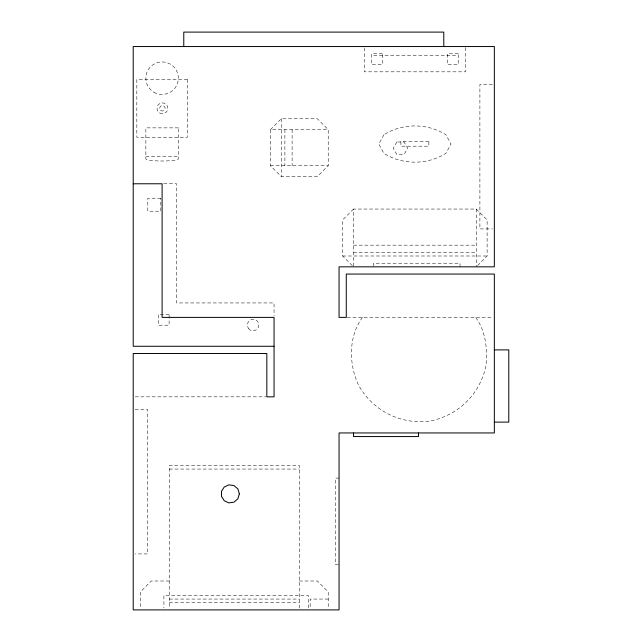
<?xml version="1.0" encoding="UTF-8"?>
<svg xmlns="http://www.w3.org/2000/svg" width="642" height="642" viewBox="0 0 642 642"><rect width="100%" height="100%" fill="white"/><g stroke="black" fill="none" stroke-linecap="round" stroke-linejoin="round"><path stroke-width="0.48" stroke-dasharray="3.21 2.41" d="M362.425 317.389C348.389 336.745 348.67 363.516 358.356 384.775C372.368 410.543 400.544 424.9 429.634 421.088C458.476 415.727 480.834 393.361 486.195 364.528C487.286 348.341 485.769 330.638 475.553 317.389M270.442 129.604L281.276 118.77L317.389 118.77L328.222 129.604L328.222 165.716L317.389 176.55L281.276 176.55L270.442 165.716L270.442 129.604L328.222 129.604M353.501 209.051L342.668 219.885L342.668 255.998L353.501 266.831L353.501 209.051L476.284 209.051L487.118 219.885L487.118 255.998L477.64 265.475M373.724 55.573L456.061 55.573M492.414 84.463L479.895 84.463L479.895 228.913L492.414 228.913M145.854 156.76L178.356 156.76M270.442 165.716L328.222 165.716M163.75 183.773L176.55 183.773L176.55 302.944L274.054 302.944L274.054 315.744M353.501 245.164L476.284 245.164M353.501 252.386L476.284 252.386M342.668 255.998L487.118 255.998M347.226 317.389L492.342 317.389M135.213 396.836L265.836 396.836M135.141 409.476L147.66 409.476L147.66 553.926L135.141 553.926M169.327 469.061L299.332 469.061M339.056 478.089L335.445 478.089L335.445 564.759L339.056 564.759M169.327 581.01L151.271 581.01L140.438 591.844L140.438 607.894M299.332 581.01L317.389 581.01L328.222 591.844L328.222 607.934M169.327 599.066L299.332 599.066M328.222 599.066L310.166 599.066L310.166 607.966M169.327 602.678L299.332 602.678M476.284 209.051L476.284 266.831M465.45 47.516L465.45 71.824L364.335 71.824L364.335 47.516M460.033 266.831L460.033 263.22L373.363 263.22L373.363 266.831M308.361 607.974L308.361 595.455L163.911 595.455L163.911 607.974M299.332 608.094L299.332 465.45L169.327 465.45L169.327 608.094M292.11 129.604L292.11 165.716M284.887 129.604L284.887 165.716M281.276 118.77L281.276 176.55M383.9 134.788L378.78 144.049L383.9 153.31C402.109 165.098 427.676 165.098 445.885 153.31L451.005 144.049L445.885 134.788C427.676 122.999 402.109 122.999 383.9 134.788M396.836 141.994L393.225 148.254L396.836 154.505L404.059 154.505L407.67 148.254L404.059 141.994L396.836 141.994M382.391 53.767L371.558 53.767L371.558 64.601L382.391 64.601L382.391 53.767M458.228 53.767L447.394 53.767L447.394 64.601L458.228 64.601L458.228 53.767M187.384 79.48L136.826 79.48L136.826 137.26L187.384 137.26L187.384 79.48M178.356 127.87L145.854 127.87L145.854 158.879A16.251 2.119 0 0 0 162.105 161.006A16.251 2.119 0 0 0 178.356 158.879L178.356 127.87M428.88 141.368L400.897 141.368L400.897 146.183L428.88 146.183L428.88 141.368M160.805 198.218L147.804 198.218L147.804 211.218L160.805 211.218L160.805 198.218M169.119 314.363L158.285 314.363L158.285 325.197L169.119 325.197L169.119 314.363M153.984 92.263A16.251 16.251 0 0 0 178.356 78.188A16.251 16.251 0 0 0 153.984 64.112A16.251 16.251 0 0 0 153.984 92.263M159.697 112.984A5.425 5.425 0 0 0 167.835 108.289A5.425 5.425 0 0 0 159.697 103.587A5.425 5.425 0 0 0 159.697 112.984M160.757 110.44A2.712 2.712 0 0 0 165.098 108.642A2.712 2.712 0 0 0 161.375 105.778A2.712 2.712 0 0 0 160.757 110.44M248.526 328.568A5.778 5.778 0 0 0 258.445 327.26A5.778 5.778 0 0 0 252.354 319.323A5.778 5.778 0 0 0 248.526 328.568"/><path stroke-width="0.96" d="M133.215 183.773L162.105 183.773L162.105 317.389L274.054 317.389L274.054 396.836L266.831 396.836L266.831 353.501L133.215 353.501L133.215 609.9L339.056 609.9L339.056 432.949L494.34 432.949L494.34 274.054L346.279 274.054L346.279 317.389L339.056 317.389L339.056 266.831L494.34 266.831L494.34 46.545L133.215 46.545L133.215 346.279L274.054 346.279M494.34 349.89L508.785 349.89L508.785 422.115L494.34 422.115M443.782 46.545L443.782 32.1L183.773 32.1L183.773 46.545M418.504 432.949L418.504 436.56L353.501 436.56L353.501 432.949M239.346 493.867L237.893 498.786L234.017 502.148L228.937 502.879L224.267 500.752L221.49 496.427L221.49 491.299L224.267 486.981L228.937 484.846L234.017 485.577L237.893 488.939L239.346 493.867"/></g></svg>
